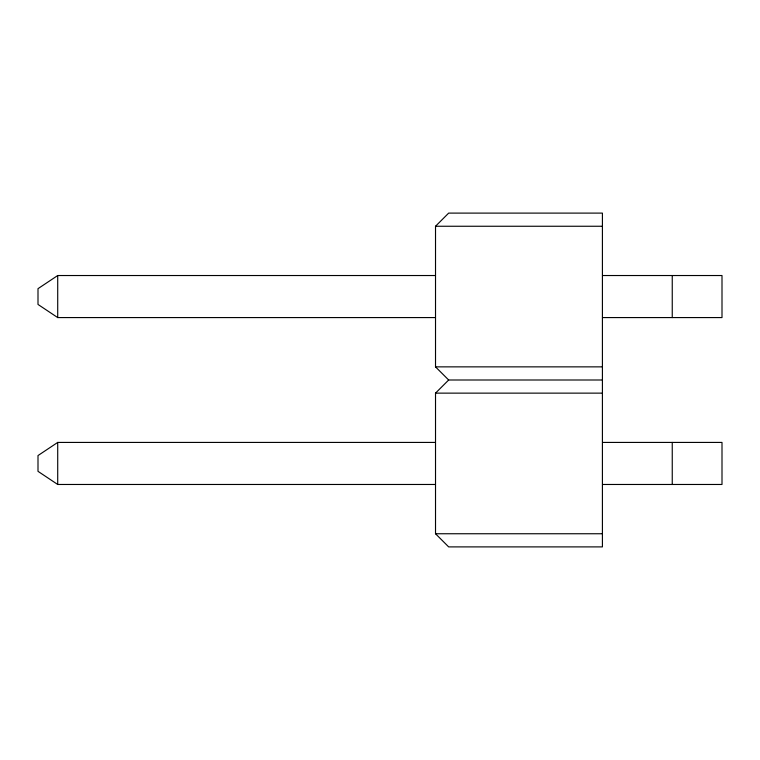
<?xml version="1.0" encoding="UTF-8"?>
<svg xmlns="http://www.w3.org/2000/svg" width="760" height="760" viewBox="0 0 760 760"><rect width="100%" height="100%" fill="white"/><g stroke="black" fill="none" stroke-linecap="round" stroke-linejoin="round"><path stroke-width="1.14" d="M448.666 380L435.518 366.861L435.518 226.252L448.666 213.104L602.414 213.104L602.414 546.896L448.666 546.896L435.518 533.748L435.518 393.138L448.666 380L602.414 380M435.518 275.528L57.712 275.528L38 288.667L38 304.437L57.712 317.575L435.518 317.575M435.518 442.424L57.712 442.424L38 455.563L38 471.333L57.712 484.471L435.518 484.471M435.518 226.252L602.414 226.252M602.481 275.528L722 275.528L722 317.575L602.481 317.575M435.518 366.861L602.414 366.861M435.518 393.138L602.414 393.138M602.481 442.424L722 442.424L722 484.471L602.481 484.471M435.518 533.748L602.414 533.748M672.248 275.528L672.248 317.575M672.248 442.424L672.248 484.471M57.712 275.528L57.712 317.575M57.712 442.424L57.712 484.471"/></g></svg>
